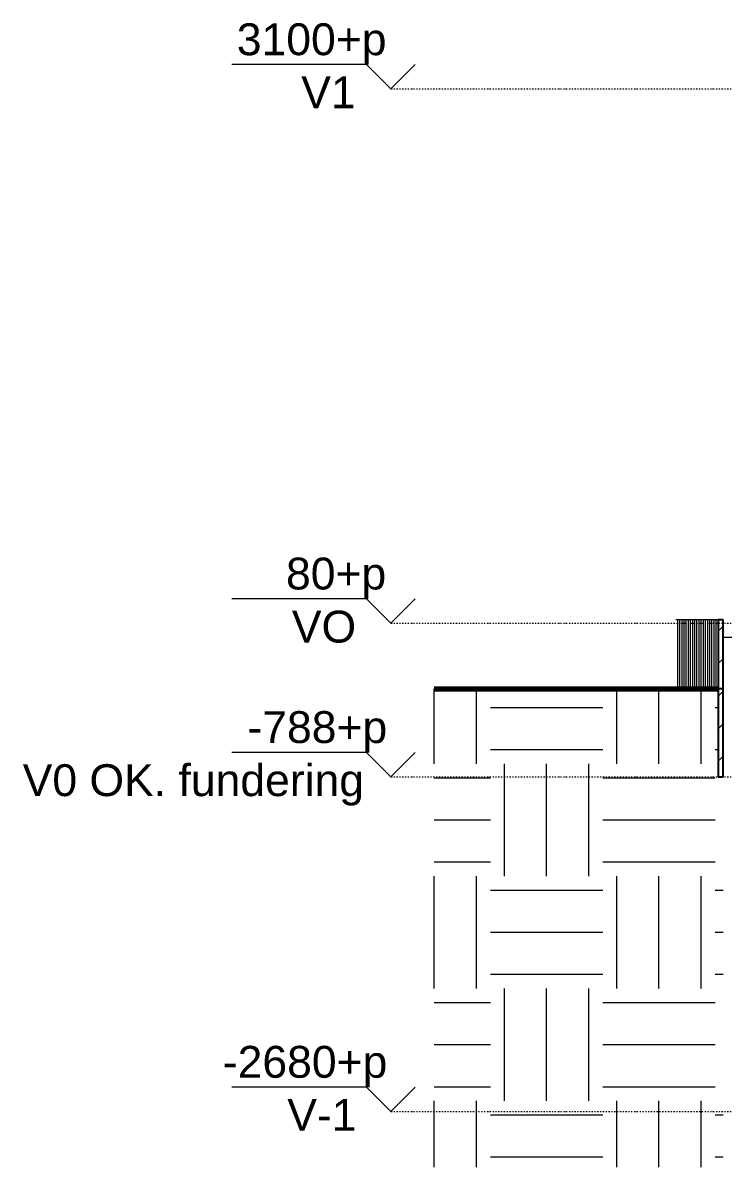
# Model space of a CAD drawing. Header units: millimetres. Extents: x -8546 to 211781, y -3000 to 31870.
# Drawn here: x 92589 to 96545, y -2994 to 3474 of the extents above; entities that cross this region are included whole.
import ezdxf

# ---------------------------------------------------------------- set-up
doc = ezdxf.new("R2010")
doc.units = ezdxf.units.MM
doc.linetypes.add('Dash dot', pattern=[15.875, 6.35, -4.7625, 0, -4.7625])
for name, color, linetype, lineweight in [('A-FLOR-LEVL', 51, 'Continuous', 9), ('A-WALL', 113, 'Continuous', 9), ('A-WALL-PATT', 111, 'Continuous', 25), ('C-BLDG-PADS', 91, 'Continuous', 9), ('C-TOPO', 7, 'Continuous', 9)]:
    doc.layers.add(name, color=color, linetype=linetype, lineweight=lineweight)
doc.styles.add('Arial_2', font='arial.ttf', dxfattribs={"height": 180})

# ---------------------------------------------------------------- blocks, each defined once
blk = doc.blocks.new('Level - 1_8mm-444885-Noordgevel')
at = {"layer": 'A-FLOR-LEVL'}
for p, q in [((-8157.2, 3238), (-8917.2, 3238)), ((-8019.2, 3100), (-8157.2, 3238)), ((-8019.2, 3100), (-7881.2, 3238))]:
    blk.add_line(p, q, dxfattribs=at)

msp = doc.modelspace()

# ---------------------------------------------------------------- hatches: boundary and pattern name
at = {"layer": 'A-WALL-PATT', "lineweight": 9}
h = msp.add_hatch(dxfattribs=at)
h.set_pattern_fill('FP_142', color=256, style=0, pattern_type=2)
h.set_pattern_definition([(90, (96143.995, -788), (-12.082, 7e-16), [])])
h.paths.add_polyline_path([(96517.3, -290.2), (96517.3, 100), (96278.4, 100), (96278.4, -290.2), (96353.3, -290.2)])
h = msp.add_hatch(dxfattribs=at)
h.set_pattern_fill('FP_143', color=256, style=0, pattern_type=2)
h.set_pattern_definition([(45, (104754.76, 0), (-91.9239, 91.9239), [])])
h.paths.add_polyline_path([(96545.3, -788), (96545.3, 100), (96517.3, 100), (96517.3, -788)])
at = {"layer": 'C-TOPO'}
h = msp.add_hatch(dxfattribs=at)
h.set_pattern_fill('FP_141', color=256, style=0, pattern_type=2)
h.set_pattern_definition([(0, (104754.76, 0), (635, 635), [635, -635]), (0, (104754.76, 238.1), (635, 635), [635, -635]), (0, (104754.76, 476.25), (635, 635), [635, -635]), (90, (104834.13, 555.6), (-635, 635), [635, -635]), (90, (105072.26, 555.6), (-635, 635), [635, -635]), (90, (105310.4, 555.6), (-635, 635), [635, -635])])
h.paths.add_polyline_path([(95716.1, -2994.1), (96545.3, -2994.1), (96545.3, -788), (96517.3, -788), (96517.3, -290.2), (94912.5, -290.2), (94912.5, -2994.1)])

# ---------------------------------------------------------------- linework, layer by layer
at = {"layer": 'A-FLOR-LEVL', "linetype": 'Dash dot'}
for p, q in [((94668.1, 3100), (109489.4, 3100)), ((94668.1, 80), (109489.4, 80)), ((94668.1, -788), (109489.4, -788)), ((94668.1, -2680), (109489.4, -2680))]:
    msp.add_line(p, q, dxfattribs=at)
at = {"layer": 'A-WALL'}
msp.add_line((96517.3, 100), (96278.4, 100), dxfattribs=at)
at = {"layer": 'A-WALL', "lineweight": 25}
for p, q in [((96517.3, 100), (96517.3, -788)), ((96545.3, 100), (96517.3, 100)), ((96545.3, -788), (96545.3, 100)), ((96517.3, -788), (96545.3, -788))]:
    msp.add_line(p, q, dxfattribs=at)
at = {"layer": 'C-BLDG-PADS', "lineweight": 18}
for p, q in [((96545.3, -288), (94912.5, -288)), ((94912.5, -290), (96545.3, -290))]:
    msp.add_line(p, q, dxfattribs=at)
at = {"layer": 'C-TOPO'}
for p, q in [((96752.4, 0), (96545.3, 0)), ((95716.1, -290.2), (94912.5, -290.2)), ((96517.3, -290.2), (95716.1, -290.2))]:
    msp.add_line(p, q, dxfattribs=at)
at = {"layer": 'C-TOPO', "lineweight": 70}
for p, q in [((94912.5, -290.2), (95716.1, -290.2)), ((95716.1, -290.2), (96517.3, -290.2))]:
    msp.add_line(p, q, dxfattribs=at)

# ---------------------------------------------------------------- block references
at = {"layer": 'A-FLOR-LEVL'}
for p in [(102687.3, 0), (102687.3, -3020), (102687.3, -3888), (102687.3, -5780)]:
    msp.add_blockref('Level - 1_8mm-444885-Noordgevel', p, dxfattribs=at)

# ---------------------------------------------------------------- texts
at = {"layer": 'A-FLOR-LEVL', "char_height": 180, "attachment_point": 1, "style": 'Arial_2'}
for s, insert, width in [('3100+p', (93797.3, 3471), 1018.143), ('V1', (94161.4, 3171), 368.776), ('80+p', (94075.3, 451), 681.434), ('VO', (94108.4, 151), 432.911), ('-788+p', (93857.3, -417), 945.991), ('V0 OK. fundering', (92587.4, -717), 2276.792), ('-2680+p', (93718.3, -2309), 1114.346), ('V-1', (94082.4, -2609), 464.979)]:
    msp.add_mtext(s, dxfattribs=dict(at, insert=insert, width=width))

doc.saveas('drawing.dxf')
